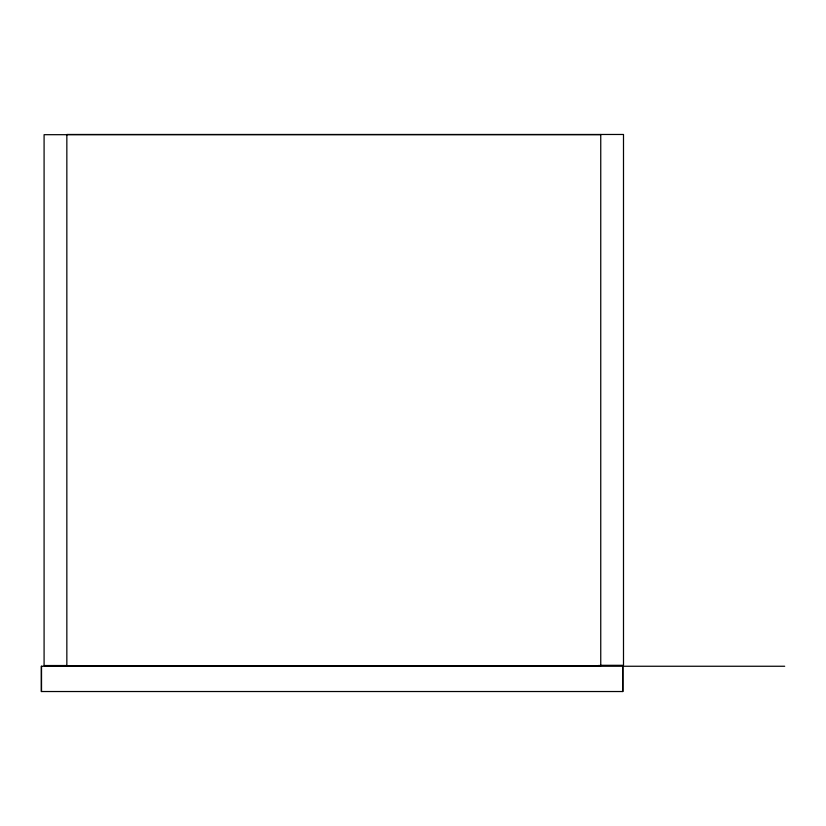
<?xml version="1.0" encoding="UTF-8"?>
<svg xmlns="http://www.w3.org/2000/svg" width="826" height="826" viewBox="0 0 826 826"><rect width="100%" height="100%" fill="white"/><g stroke="black" fill="none" stroke-linecap="round" stroke-linejoin="round"><path stroke-width="1.24" d="M66.844 134.473L623.496 134.473L623.496 665.312L600.75 665.312M600.75 134.69L44.088 134.69L44.088 665.529L66.844 665.529M598.169 665.529L600.75 665.529M784.7 666.252L41.3 666.252L41.3 691.527L622.918 691.527L622.918 666.252M622.69 666.252L622.69 691.527M600.75 134.473L600.75 665.746L66.844 665.746L66.844 134.69M41.527 666.252L41.527 691.527"/></g></svg>
